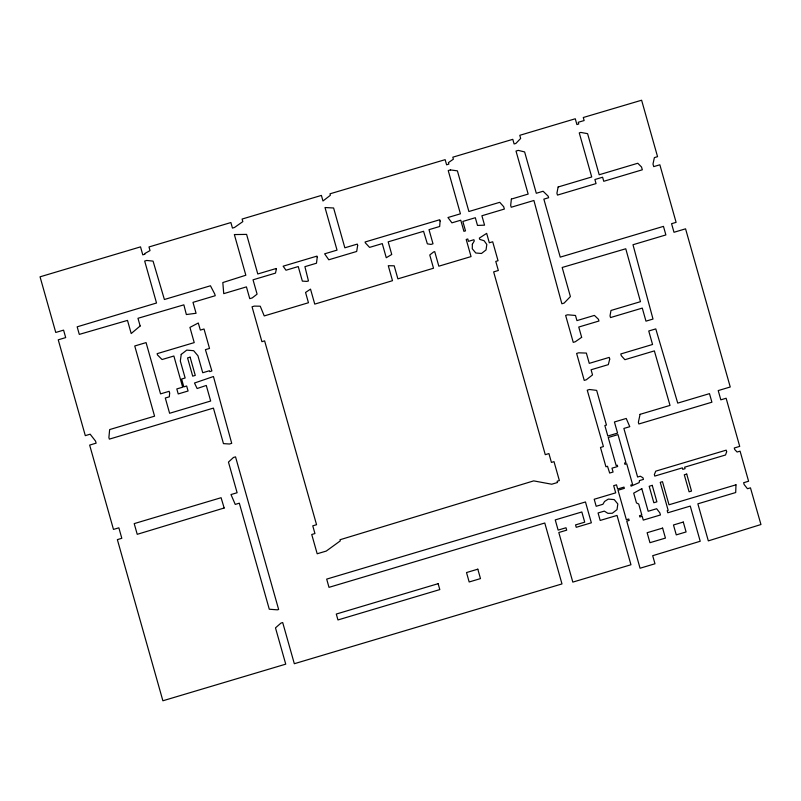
<?xml version="1.0" encoding="UTF-8"?>
<svg xmlns="http://www.w3.org/2000/svg" width="801" height="801" viewBox="0 0 801 801"><rect width="100%" height="100%" fill="white"/><g stroke="black" fill="none" stroke-linecap="round" stroke-linejoin="round"><path stroke-width="1.2" d="M472.35 244.215L472.29 248.791L475.784 252.996L481.481 253.476L486.047 249.932L486.808 244.455L484.094 240.721L479.719 239.379L479.348 238.097L486.668 233.361L489.321 242.783L492.695 241.782L498.042 260.725L495.769 261.406L498.342 270.488L493.646 271.889L545.271 454.668L548.935 453.576L551.428 462.417L554.012 461.646L559.368 480.58L557.136 481.241L557.496 482.502L551.739 484.225L533.686 480.88L340.004 539.744L340.315 540.865L326.257 551.068L317.186 553.771L311.739 534.497L314.943 533.546L312.76 525.836L316.555 524.705L264.62 340.866L261.907 341.677L252.045 306.793L254.317 306.112L260.245 306.202L264.23 315.924L308.455 302.738L305.561 292.465L310.518 289.121L314.753 304.11L392.5 280.69L388.275 265.712L394.202 265.802L397.887 278.858L433.511 268.235L429.757 254.968L433.581 251.975L434.723 251.634L438.828 266.192L471.048 256.58L466.212 239.459L467.794 238.988L468.465 241.341L473.912 239.719L474.272 241.001L472.35 244.215M735.979 484.815L735.698 492.535L697.861 503.819L708.324 540.875L760.95 524.525L750.457 487.839L747.473 488.73L744.149 484.545L743.628 482.723L748.595 481.241L740.084 451.143L737.11 452.024L734.697 449.501L734.277 447.999L739.713 446.377L726.127 398.257L720.83 399.839L718.217 390.578L730.242 386.993L685.566 228.826L673.991 232.28L671.568 223.699L676.104 222.348L659.854 164.796L653.726 166.618L652.995 164.055L654.377 157.607L657.551 156.666L641.611 100.225L583.278 117.507L584.129 120.54L578.232 122.293L578.722 124.005L576.9 124.556L575.268 118.768L519.789 135.309L520.67 138.443L515.874 143.439L514.102 143.96L512.79 139.324L452.815 157.196L453.366 159.179L448.44 162.613L448.86 164.115L446.598 164.796L445.146 159.659L329.992 193.812L330.392 195.264L322.973 200.981L321.401 195.414L242.102 219.053L242.823 221.627L234.503 227.474L232.45 228.085L230.888 222.548L148.996 246.958L150.017 250.593L144.771 253.547L144.951 254.197L142.778 254.848L140.525 246.868L40.05 276.826L55.76 332.465L63.579 330.132L65.692 337.591L58.243 339.814L85.306 435.644L90.163 434.192L95.539 441.101L96.12 443.163L89.652 445.096L113.482 529.421L118.858 527.819L121.812 538.292L117.367 539.624L162.883 700.775L285.737 664.149L275.484 627.864L280.971 623.078L282.703 622.557L294.327 663.719L561.982 583.929L544.78 523.013L329.001 587.343L326.678 579.113L585.471 501.957L591.358 522.803L576.229 527.308L575.559 524.905L584.72 522.172L581.836 511.969L555.243 519.899L558.127 530.102L566.007 527.759L566.687 530.162L558.808 532.505L572.815 582.107L630.958 564.755L617.03 515.423L600.179 520.44L598.077 512.97L604.284 511.118L607.919 513.341L612.314 513.261L617.03 509.606L617.821 503.949L614.207 499.594L608.319 499.103L604.555 501.456L602.913 504.28L596.184 506.282L594.202 499.253L615.699 492.845L613.676 485.676L616.5 484.835L617.681 488.99L623.999 487.108L624.349 488.36L618.032 490.242L626.362 519.729L628.765 519.008L629.165 520.42L626.762 521.141L640.059 568.229L654.978 563.774L652.695 555.694L700.214 541.256L690.272 506.082L667.814 512.78L667.213 510.668L668.164 510.377L660.244 482.342L662.487 481.671L669.015 504.78L735.979 484.815M169.632 393.021L169.341 396.805L165.296 398.007L169.612 413.276L210.673 401.031L206.278 385.451L197.126 388.525L194.493 383.028L213.446 376.52L231.719 443.343L229.446 444.014L223.459 443.614L213.426 408.099L109.357 439.128L108.896 437.516L109.647 429.576L154.573 416.18L134.748 345.982L146.072 342.608L160.55 393.872L169.151 391.309L169.632 393.021M440.099 221.026L439.669 226.493L429.006 229.667L433.001 243.794L430.958 244.405L427.354 243.854L423.559 231.289L388.175 241.842L391.739 254.468L386.262 257.732L382.277 243.604L369.571 247.389L365.336 242.853L365.096 241.992L439.729 219.744L440.099 221.026M511.378 199.079L510.678 205.326L511.218 207.249L533.907 200.48L561.851 303.769L564.124 303.088L570.402 296.58L562.182 267.474L625.761 248.771L640.47 301.677L610.973 310.468L610.032 315.854L610.522 317.566L642.282 308.095L645.966 321.151L653.005 319.058L632.99 244.736L665.881 234.933L663.468 226.373L560.239 257.141L543.859 199.139L548.625 197.717L548.204 196.225L543.108 191.249L536.3 193.271L524.625 151.93L518.277 150.378L516.014 151.059L528.159 194.072L511.378 199.079M317.236 257.191L316.485 263.219L304.911 266.663L308.445 280.931L306.863 281.401L302.357 281.121L298.242 266.563L285.997 270.217L283.133 266.192L316.936 256.12L317.236 257.191M181.236 354.392L180.315 361.021L185.141 377.992L181.607 379.043L183.809 386.853L186.663 386.002L188.075 390.998L178.222 393.942L176.801 388.936L182.678 387.193L173.867 356.014L162.042 359.539L157.487 354.933L157.136 353.662L194.222 342.608L189.927 327.389L198.298 323.003L200.34 330.092L204.025 329.001L209.522 348.435L205.406 349.657L211.885 370.963L209.712 371.654L209.451 370.743L202.733 372.745L197.937 355.764L193.652 350.698L186.763 350.117L181.236 354.392M639.478 480.59L639.178 482.592L631.088 486.167L630.788 485.096L632.6 484.555L626.732 463.789L624.92 464.33L624.56 463.048L625.921 462.648L618.002 434.603L608.239 437.516L616.159 465.551L617.301 465.211L617.661 466.502L611.984 468.185L613.075 472.039L609.671 473.051L607.508 466.272L605.926 466.743L600.48 447.489L603.413 446.558L587.243 390.177L589.516 389.496L596.655 390.387L606.447 425.061L604.855 425.531L607.819 436.014L617.571 433.111L614.427 421.977L626.232 418.462L629.776 426.683L623.879 428.445L637.606 477.026L640.329 476.215L642.983 477.786L643.443 479.409L639.478 480.59M357.657 245.376L356.695 251.464L328.79 259.784L324.625 253.827L337.031 250.122L325.006 207.539L333.606 207.99L344.851 247.799L357.286 244.095L357.657 245.376M558.137 186.993L556.925 193.161L557.476 195.084L596.044 183.589L594.893 179.524L602.602 177.221L603.754 181.286L642.322 169.792L641.531 167.008L637.766 163.254L599.198 174.758L587.594 133.667L580.845 132.425L579.263 132.896L591.719 176.981L558.137 186.993M276.345 269.146L275.494 273.111L253.036 279.809L257.091 294.147L252.245 297.912L249.752 298.653L246.428 286.888L223.739 293.647L222.818 282.553L245.837 275.224L234.353 234.563L246.598 234.393L257.782 273.982L276.165 268.505L276.345 269.146M640.069 414.337L638.367 422.267L638.858 423.979L711.909 402.202L709.486 393.641L677.726 403.113L655.779 328.901L648.75 330.993L652.555 344.48L620.795 353.952L621.276 355.664L624.88 359.699L654.367 350.898L670.016 405.406L640.069 414.337M609.711 359.108L608.319 364.635L591.078 369.772L592.53 374.908L586.282 379.784L584.239 380.395L576.62 353.431L578.662 352.82L586.362 353.081L589.266 363.354L609.231 357.396L609.711 359.108M726.647 451.784L725.526 454.988L684.645 467.183L685.065 468.675L682.782 469.356L682.352 467.864L654.777 476.084L654.357 474.562L655.759 471.148L726.187 450.152L726.647 451.784M233.461 457.481L228.455 462.087L237.116 492.735L230.988 494.557L235.244 504.41L239.329 503.188L269.286 609.221L277.386 609.841L278.638 609.471L235.534 456.86L233.461 457.481M140.145 325.997L131.204 333.536L127.499 320.4L79.299 334.387L77.166 326.828L156.525 303.008L144.681 261.066L146.723 260.455L153.061 261.116L164.395 299.504L210.453 285.777L214.738 294.007L215.229 295.719L192.991 302.347L196.075 313.271L186.353 314.543L183.86 304.841L137.972 318.287L140.145 325.997M581.656 337.311L575.288 341.757L573.246 342.367L565.636 315.404L567.679 314.793L575.488 315.474L576.94 320.61L594.412 315.404L598.467 319.309L598.948 321.021L578.753 327.038L581.656 337.311M641.791 488.68L633.691 493.146L636.455 502.928L638.717 504.019L641.821 514.993L639.488 515.684L639.849 516.965L642.182 516.275L643.263 520.099L660.445 514.973L659.844 512.86L656.65 508.735L648.169 511.258L641.791 488.68M224.16 508.004L137.231 534.317L134.208 523.614L221.086 497.711L224.16 508.004M450.422 169.912L448.23 170.573L460.435 213.807L447.959 217.522L451.924 222.838L460.765 220.205L463.909 231.329L465.501 230.858L462.838 221.436L475.313 217.722L477.496 225.421L484.555 225.171L481.902 215.759L504.36 209.061L503.689 206.708L499.744 202.313L468.895 211.514L457.401 170.853L450.422 169.912M190.117 357.166L187.554 357.927L192.701 376.15L195.264 375.389L190.117 357.166M686.717 474.072L684.284 474.793L689.09 491.794L691.513 491.073L686.717 474.072M652.234 485.356L649.18 486.267L653.836 502.738L656.89 501.826L652.234 485.356M477.817 569.181L466.512 572.555L469.166 581.967L480.48 578.602L477.817 569.181M438.137 583.679L336.29 614.047L337.952 619.944L439.809 589.586L438.137 583.679M662.617 528.099L647.128 532.715L649.951 542.698L665.441 538.082L662.617 528.099M683.283 522.052L673.471 524.985L676.274 534.878L686.087 531.954L683.283 522.052"/></g></svg>
